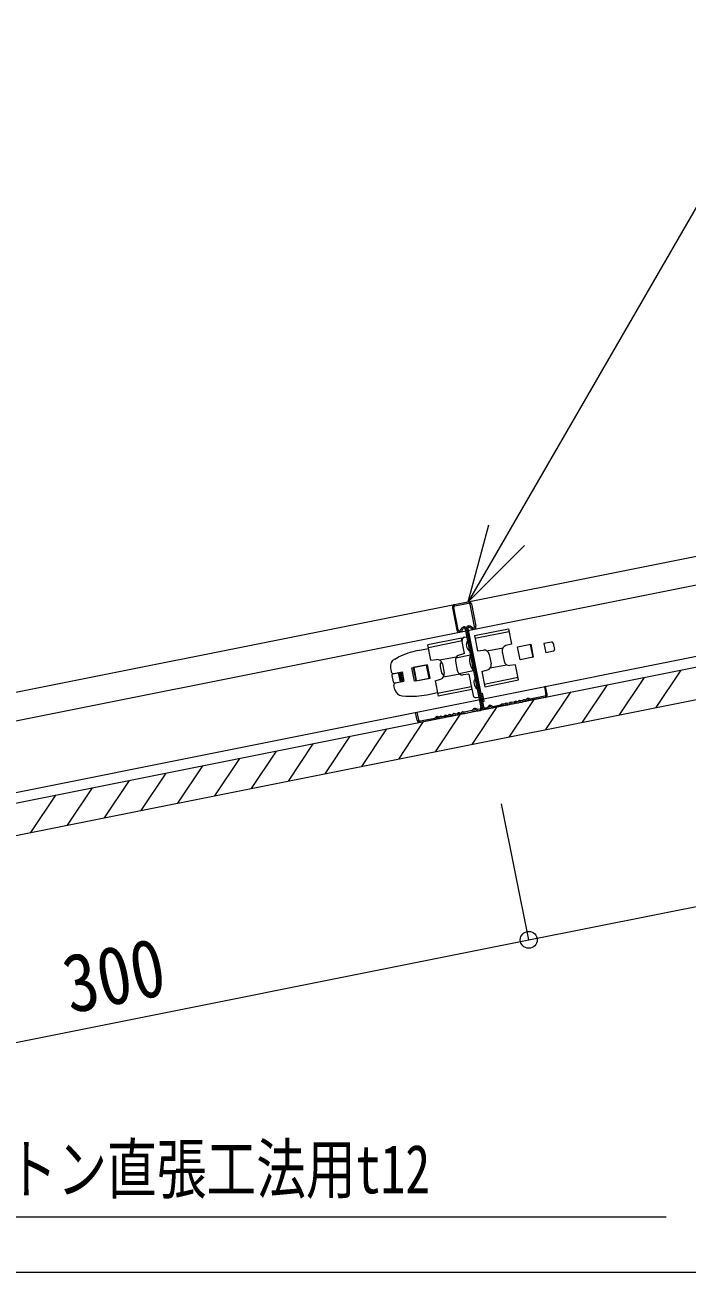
# Model space of a CAD drawing. Units: millimetres, scale not verified. Extents: x -205 to 205, y -142 to 143.
# Drawn here: x -29.36 to -4.4, y -4.62 to 42.41 of the extents above; entities that cross this region are included whole.
import ezdxf
from ezdxf.enums import TextEntityAlignment as Align

# ---------------------------------------------------------------- set-up
doc = ezdxf.new("R2010")
doc.units = ezdxf.units.MM
doc.header["$LTSCALE"] = 0.25
for name, color, linetype, lineweight in [('1-1_1-0 断面', 7, 'Continuous', 18), ('1-2_1-1 寸法', 7, 'Continuous', 18), ('1-3_1-2 文字', 7, 'Continuous', 18), ('1-4_1-3 ＤＨクロス', 7, 'Continuous', 18)]:
    doc.layers.add(name, color=color, linetype=linetype, lineweight=lineweight)
doc.styles.add('ＭＳ ゴシック', font='')
doc.styles.get('ＭＳ ゴシック').set_extended_font_data('MS Gothic')

msp = doc.modelspace()

# ---------------------------------------------------------------- linework, layer by layer
at = {"layer": '1-1_1-0 断面'}
for p, q in [((-53.6225, 7.0558), (198.7027, 57.5208)), ((-42.9686, 13.5105), (74.0492, 36.9141)), ((-42.9351, 14.5982), (66.3472, 36.4547)), ((-53.6225, 8.6875), (76.0255, 34.6171)), ((-12.9003, 19.2826), (-14.1751, 19.0276)), ((-12.786, 18.7108), (-12.9003, 19.2826)), ((-12.8056, 19.3188), (-12.7075, 19.3384)), ((-12.41, 19.3806), (-11.1353, 19.6356)), ((-12.41, 19.3806), (-12.2957, 18.8089)), ((-12.3898, 19.2795), (-11.1151, 19.5345)), ((-14.5497, 18.817), (-14.149, 18.8971)), ((-14.0607, 18.4558), (-14.1751, 19.0276)), ((-12.8801, 19.1815), (-14.1549, 18.9265)), ((-12.2957, 18.8089), (-12.0787, 18.8328)), ((-11.951, 18.8038), (-11.3371, 18.9266)), ((-10.7954, 18.9559), (-10.2951, 19.056)), ((-10.6973, 18.4657), (-10.7954, 18.9559)), ((-10.3168, 19.0517), (-10.2187, 18.5614)), ((-10.3051, 19.054), (-10.207, 18.5637)), ((-10.2951, 19.056), (-10.197, 18.5657)), ((-9.5059, 19.1374), (-9.8001, 19.0785)), ((-9.8001, 19.0785), (-9.7315, 18.7353)), ((-9.4471, 19.0981), (-9.3981, 18.853)), ((-15.4233, 18.499), (-15.291, 18.5645)), ((-14.0607, 18.4558), (-13.8438, 18.4798)), ((-13.1022, 18.5736), (-13.716, 18.4508)), ((-13.1354, 18.4183), (-13.0641, 18.0619)), ((-13.1206, 18.5419), (-12.5702, 18.652)), ((-12.786, 18.7108), (-12.9954, 18.6495)), ((-11.8606, 18.6733), (-11.7894, 18.3169)), ((-11.3703, 18.7713), (-11.2991, 18.4149)), ((-10.197, 18.5657), (-10.6973, 18.4657)), ((-9.4373, 18.7941), (-9.7315, 18.7353)), ((-15.5845, 18.1713), (-15.5532, 18.0146)), ((-15.5267, 17.8822), (-15.4777, 17.6371)), ((-15.4875, 17.941), (-15.1933, 17.9999)), ((-15.459, 17.9518), (-15.1452, 18.0146)), ((-15.2913, 17.9803), (-15.2227, 17.6371)), ((-15.2423, 17.9901), (-15.1737, 17.6469)), ((-15.1933, 17.9999), (-15.1246, 17.6567)), ((-15.1452, 18.0146), (-15.0746, 17.6616)), ((-14.7775, 18.1646), (-14.7285, 18.1744)), ((-14.6775, 17.6645), (-14.7775, 18.1646)), ((-14.1892, 18.2823), (-14.7285, 18.1744)), ((-14.7285, 18.1744), (-14.6285, 17.6743)), ((-14.2274, 18.2695), (-14.7277, 18.1695)), ((-14.7277, 18.1695), (-14.6297, 17.6792)), ((-14.706, 18.1738), (-14.6079, 17.6835)), ((-14.1294, 17.7792), (-14.2274, 18.2695)), ((-14.0892, 17.7822), (-14.1892, 18.2823)), ((-13.7077, 18.2205), (-13.6685, 18.0244)), ((-13.6257, 18.3203), (-13.5544, 17.9639)), ((-12.9738, 17.9314), (-13.5876, 17.8086)), ((-13.003, 17.9535), (-12.4526, 18.0636)), ((-12.6291, 17.9263), (-12.846, 17.9023)), ((-12.6291, 17.9263), (-12.5147, 17.3546)), ((-12.1388, 18.0244), (-11.9293, 18.0857)), ((-12.1388, 18.0244), (-12.0244, 17.4527)), ((-11.8226, 18.1616), (-11.2087, 18.2844)), ((-5.5655, 16.6672), (-4.6242, 18.0792)), ((-15.4198, 17.348), (-15.4512, 17.5047)), ((-15.4188, 17.5978), (-15.1246, 17.6567)), ((-15.3884, 17.5988), (-15.0746, 17.6616)), ((-14.6285, 17.6743), (-14.6775, 17.6645)), ((-14.6297, 17.6792), (-14.1294, 17.7792)), ((-14.6285, 17.6743), (-14.0892, 17.7822)), ((-13.9038, 17.6714), (-13.6943, 17.7327)), ((-13.9038, 17.6714), (-13.7895, 17.0996)), ((-12.5349, 17.4557), (-13.8097, 17.2007)), ((-12.5408, 17.4851), (-12.4683, 17.1223)), ((-12.0446, 17.5537), (-10.7699, 17.8087)), ((-12.0244, 17.4527), (-10.7497, 17.7076)), ((-8.339, 16.1125), (-7.3977, 17.5245)), ((-6.9523, 16.3898), (-6.0109, 17.8019)), ((-15.145, 17.1074), (-14.9977, 17.0979)), ((-14.2163, 17.15), (-13.8156, 17.2301)), ((-12.5147, 17.3546), (-13.7895, 17.0996)), ((-12.3506, 17.0438), (-12.2525, 17.0634)), ((-12.2741, 17.1713), (-12.1074, 17.2046)), ((-11.1125, 15.5578), (-10.1712, 16.9698)), ((-9.7258, 15.8351), (-8.7844, 17.2472)), ((-12.4993, 15.2804), (-11.5579, 16.6925)), ((-15.2728, 14.7257), (-14.3314, 16.1378)), ((-13.886, 15.0031), (-12.9447, 16.4151)), ((-18.0463, 14.171), (-17.1049, 15.5831)), ((-16.6595, 14.4484), (-15.7182, 15.8604)), ((-19.433, 13.8937), (-18.4917, 15.3057)), ((-22.2065, 13.339), (-21.2652, 14.751)), ((-20.8198, 13.6163), (-19.8784, 15.0284)), ((-24.98, 12.7843), (-24.0387, 14.1963)), ((-23.5933, 13.0616), (-22.6519, 14.4737)), ((-27.7535, 12.2296), (-26.8122, 13.6416)), ((-26.3668, 12.5069), (-25.4254, 13.919)), ((-29.1403, 11.9522), (-28.1989, 13.3643))]:
    msp.add_line(p, q, dxfattribs=at)
for points in [[(-53.5441, 8.2952), (75.6045, 34.125), (198.7027, 58.7446)], [(-11.1353, 19.6356), (-11.0209, 19.0638), (-11.2304, 19.0025)], [(-10.7497, 17.7076), (-10.864, 18.2793), (-11.081, 18.2554)], [(-12.2153, 16.8771), (-12.0486, 16.9105), (-12.1074, 17.2046)]]:
    msp.add_lwpolyline(points, dxfattribs=at)
for centre, radius, start, end in [((-12.786, 19.2207), 0.1, 101.30993, 191.30993), ((-13.9613, 15.8752), 3, 101.30993, 116.30993), ((-12.433, 19.0364), 0.29, 147.70711, 234.91275), ((-12.0568, 18.6341), 0.2, 11.30993, 96.30993), ((-11.1742, 18.8106), 0.2, 106.30993, 191.30993), ((-9.4961, 19.0883), 0.05, 11.30993, 101.30993), ((-9.4471, 18.8432), 0.05, 281.30993, 11.30993), ((-15.2903, 18.2301), 0.3, 116.30993, 191.30993), ((-13.8218, 18.281), 0.2, 11.30993, 96.30993), ((-13.5116, 18.2597), 0.2, 137.08667, 191.30993), ((-12.9393, 18.4576), 0.2, 106.30993, 191.30993), ((-11.999, 18.4603), 0.6025, 161.4471, 221.17277), ((-11.1029, 18.4541), 0.2, 191.30993, 276.30993), ((-15.4747, 18.0303), 0.08, 191.30993, 281.30993), ((-15.4777, 17.892), 0.05, 101.30993, 191.30993), ((-13.7505, 17.9246), 0.2, 286.30993, 11.30993), ((-13.4724, 18.0636), 0.2, 191.30993, 245.5332), ((-12.868, 18.1011), 0.2, 191.30993, 276.30993), ((-11.9855, 18.2776), 0.2, 286.30993, 11.30993), ((-15.4286, 17.6469), 0.05, 191.30993, 281.30993), ((-15.3727, 17.5204), 0.08, 101.30993, 191.30993), ((-12.1486, 17.6145), 0.29, 147.70711, 234.91275), ((-15.1257, 17.4068), 0.3, 191.30993, 266.30993), ((-14.8046, 20.0917), 3, 266.30993, 281.30993), ((-12.3702, 17.1419), 0.1, 191.30993, 281.30993)]:
    msp.add_arc(centre, radius, start, end, dxfattribs=at)
at = {"layer": '1-2_1-1 寸法'}
for p, q in [((-10.3706, 7.9085), (19.0469, 13.792)), ((-10.3706, 7.9085), (-11.3967, 13.039)), ((-39.788, 2.025), (-10.3706, 7.9085)), ((-46.5066, -4.6192), (73.4934, -4.6192))]:
    msp.add_line(p, q, dxfattribs=at)
msp.add_circle((-10.3706, 7.9085), 0.319, dxfattribs=at)
at = {"layer": '1-3_1-2 文字'}
for p, q in [((-0.5158, 41.6718), (-12.6497, 20.6553)), ((-12.6497, 20.6553), (-11.8732, 23.5531)), ((-12.6497, 20.6553), (-10.5283, 22.7766)), ((-38.6482, -2.5423), (-5.1907, -2.5423))]:
    msp.add_line(p, q, dxfattribs=at)
at = {"layer": '1-4_1-3 ＤＨクロス'}
for p, q in [((-13.2478, 20.4337), (-13.0792, 19.5904)), ((-13.0301, 19.6002), (-13.1988, 20.4435)), ((-13.1694, 20.5514), (-12.6497, 20.6553)), ((-13.1596, 20.5023), (-12.6399, 20.6063)), ((-12.4124, 19.7238), (-12.581, 20.5671)), ((-12.532, 20.5769), (-12.3633, 19.7336)), ((-12.9381, 19.5844), (-12.8799, 19.6717)), ((-12.8979, 19.5545), (-12.8383, 19.644)), ((-12.7658, 19.6296), (-12.1741, 16.6712)), ((-12.7167, 19.6394), (-12.1251, 16.681)), ((-12.6965, 19.5382), (-12.1251, 16.681)), ((-12.6677, 19.6493), (-12.076, 16.6908)), ((-12.5169, 19.6308), (-12.6063, 19.6904)), ((-12.4912, 19.6737), (-12.5786, 19.732)), ((-9.7324, 17.4655), (-9.7815, 17.4557)), ((-9.7815, 17.4557), (-9.7226, 17.1615)), ((-9.6736, 17.1713), (-9.7324, 17.4655)), ((-10.6018, 16.9347), (-10.6576, 16.9235)), ((-10.4909, 16.9569), (-10.475, 16.96)), ((-10.4623, 16.9686), (-10.4516, 16.9846)), ((-10.41, 16.9569), (-10.4207, 16.9408)), ((-10.3823, 16.9624), (-10.3662, 16.9517)), ((-10.3545, 17.004), (-10.3385, 16.9933)), ((-9.7619, 17.1027), (-10.3235, 16.9904)), ((-9.7521, 17.0536), (-10.3137, 16.9413)), ((-14.6353, 16.4849), (-14.5863, 16.4947)), ((-14.5765, 16.1907), (-14.6353, 16.4849)), ((-14.5863, 16.4947), (-14.5275, 16.2005)), ((-12.9619, 16.4627), (-12.9062, 16.4738)), ((-12.5125, 16.5525), (-12.7952, 16.496)), ((-12.7854, 16.447), (-12.5041, 16.5032)), ((-12.4853, 16.5726), (-12.4737, 16.5938)), ((-12.4298, 16.5698), (-12.4414, 16.5486)), ((-12.3697, 16.5818), (-12.3508, 16.5667)), ((-12.3195, 16.6057), (-12.3385, 16.6209)), ((-12.2133, 16.6124), (-12.2867, 16.5977)), ((-12.2769, 16.5487), (-12.2035, 16.5634)), ((-12.0172, 16.6516), (-11.9438, 16.6663)), ((-11.934, 16.6173), (-12.0074, 16.6026)), ((-11.9166, 16.6863), (-11.9049, 16.7076)), ((-11.8611, 16.6836), (-11.8727, 16.6623)), ((-11.801, 16.6956), (-11.7821, 16.6804)), ((-11.7508, 16.7195), (-11.7697, 16.7346)), ((-11.718, 16.7115), (-11.4353, 16.768)), ((-11.4255, 16.719), (-11.7068, 16.6627)), ((-11.2686, 16.8013), (-11.3243, 16.7902)), ((-11.3145, 16.7411), (-11.2588, 16.7523)), ((-11.1019, 16.8347), (-11.1576, 16.8235)), ((-11.1478, 16.7745), (-11.0921, 16.7856)), ((-10.9352, 16.868), (-10.9909, 16.8569)), ((-10.9811, 16.8078), (-10.9254, 16.819)), ((-10.7685, 16.9013), (-10.8242, 16.8902)), ((-10.8144, 16.8412), (-10.7587, 16.8523)), ((-10.6477, 16.8745), (-10.592, 16.8857)), ((-10.481, 16.9078), (-10.4652, 16.911)), ((-14.4686, 16.1613), (-13.907, 16.2736)), ((-14.4588, 16.1123), (-13.8972, 16.2246)), ((-13.8836, 16.2982), (-13.8943, 16.2822)), ((-13.842, 16.2705), (-13.8527, 16.2544)), ((-13.8143, 16.276), (-13.7982, 16.2653)), ((-13.7705, 16.3069), (-13.7866, 16.3176)), ((-13.7396, 16.3071), (-13.7555, 16.3039)), ((-13.7298, 16.2581), (-13.7457, 16.2549)), ((-13.6287, 16.3293), (-13.573, 16.3405)), ((-13.6189, 16.2803), (-13.5631, 16.2914)), ((-13.462, 16.3626), (-13.4063, 16.3738)), ((-13.3964, 16.3248), (-13.4522, 16.3136)), ((-13.2953, 16.396), (-13.2396, 16.4071)), ((-13.2297, 16.3581), (-13.2855, 16.347)), ((-13.1286, 16.4293), (-13.0729, 16.4405)), ((-13.1188, 16.3803), (-13.063, 16.3914)), ((-12.8964, 16.4248), (-12.9521, 16.4136))]:
    msp.add_line(p, q, dxfattribs=at)
for centre, radius, start, end in [((-13.1498, 20.4533), 0.1, 101.30993, 191.30993), ((-13.1498, 20.4533), 0.05, 101.30993, 191.30993), ((-12.6301, 20.5573), 0.1, 11.30993, 101.30993), ((-12.6301, 20.5573), 0.05, 11.30993, 101.30993), ((-12.9811, 19.61), 0.1, 191.30993, 326.30993), ((-12.9811, 19.61), 0.05, 191.30993, 329.1579), ((-12.805, 19.6218), 0.09, 11.30993, 146.30993), ((-12.805, 19.6218), 0.04, 11.30993, 146.30993), ((-12.6285, 19.6571), 0.09, 56.30993, 191.30993), ((-12.6285, 19.6571), 0.04, 56.30993, 191.30993), ((-12.4614, 19.714), 0.1, 236.30993, 11.30993), ((-12.4614, 19.714), 0.05, 233.46196, 11.30993), ((-10.7032, 16.8634), 0.07, 62.36749, 140.25237), ((-10.6057, 16.9543), 0.02, 281.30993, 320.25237), ((-10.5365, 16.8968), 0.07, 62.36749, 140.25237), ((-10.4948, 16.9765), 0.02, 242.36749, 281.30993), ((-10.4789, 16.9797), 0.02, 281.30993, 326.30993), ((-10.4789, 16.9797), 0.07, 281.30993, 326.30993), ((-10.3934, 16.9458), 0.07, 56.30993, 146.30993), ((-10.3934, 16.9458), 0.02, 56.30993, 146.30993), ((-10.3274, 17.01), 0.07, 236.30993, 281.30993), ((-10.3274, 17.01), 0.02, 236.30993, 281.30993), ((-9.7717, 17.1517), 0.05, 281.30993, 11.30993), ((-9.7717, 17.1517), 0.1, 281.30993, 11.30993), ((-13.0076, 16.4025), 0.07, 62.36749, 140.25237), ((-12.9658, 16.4823), 0.02, 242.36749, 281.30993), ((-12.9101, 16.4934), 0.02, 281.30993, 320.25237), ((-12.8409, 16.4359), 0.07, 62.36749, 140.25237), ((-12.7991, 16.5156), 0.02, 242.36749, 281.30993), ((-12.5204, 16.5918), 0.04, 281.30993, 331.30993), ((-12.5204, 16.5918), 0.09, 281.30993, 331.30993), ((-12.3947, 16.5506), 0.09, 51.30993, 151.30993), ((-12.3947, 16.5506), 0.04, 51.30993, 151.30993), ((-12.2945, 16.6369), 0.09, 231.30993, 281.30993), ((-12.2945, 16.6369), 0.04, 231.30993, 281.30993), ((-12.2231, 16.6614), 0.05, 281.30993, 11.30993), ((-12.2231, 16.6614), 0.1, 281.30993, 11.30993), ((-12.027, 16.7006), 0.1, 191.30993, 281.30993), ((-12.027, 16.7006), 0.05, 191.30993, 281.30993), ((-11.9517, 16.7055), 0.04, 281.30993, 331.30993), ((-11.9517, 16.7055), 0.09, 281.30993, 331.30993), ((-11.826, 16.6644), 0.09, 51.30993, 151.30993), ((-11.826, 16.6644), 0.04, 51.30993, 151.30993), ((-11.7258, 16.7507), 0.09, 231.30993, 281.30993), ((-11.7258, 16.7507), 0.04, 231.30993, 281.30993), ((-11.4392, 16.7876), 0.02, 281.30993, 320.25237), ((-11.4392, 16.7876), 0.07, 281.30993, 320.25237), ((-11.37, 16.7301), 0.07, 62.36749, 140.25237), ((-11.37, 16.7301), 0.02, 64.44003, 140.25237), ((-11.3283, 16.8098), 0.07, 242.36749, 281.30993), ((-11.3283, 16.8098), 0.02, 242.36749, 281.30993), ((-11.2725, 16.8209), 0.02, 281.30993, 320.25237), ((-11.2725, 16.8209), 0.07, 281.30993, 320.25237), ((-11.2033, 16.7634), 0.07, 62.36749, 140.25237), ((-11.2033, 16.7634), 0.02, 64.44003, 140.25237), ((-11.1616, 16.8431), 0.07, 242.36749, 281.30993), ((-11.1616, 16.8431), 0.02, 242.36749, 281.30993), ((-11.1058, 16.8543), 0.02, 281.30993, 320.25237), ((-11.1058, 16.8543), 0.07, 281.30993, 320.25237), ((-11.0366, 16.7967), 0.07, 62.36749, 140.25237), ((-11.0366, 16.7967), 0.02, 64.44003, 140.25237), ((-10.9949, 16.8765), 0.07, 242.36749, 281.30993), ((-10.9949, 16.8765), 0.02, 242.36749, 281.30993), ((-10.9391, 16.8876), 0.02, 281.30993, 320.25237), ((-10.9391, 16.8876), 0.07, 281.30993, 320.25237), ((-10.8699, 16.8301), 0.07, 62.36749, 140.25237), ((-10.8699, 16.8301), 0.02, 64.44003, 140.25237), ((-10.8282, 16.9098), 0.07, 242.36749, 281.30993), ((-10.8282, 16.9098), 0.02, 242.36749, 281.30993), ((-10.7724, 16.921), 0.02, 281.30993, 320.25237), ((-10.7724, 16.921), 0.07, 281.30993, 320.25237), ((-10.7032, 16.8634), 0.02, 64.44003, 140.25237), ((-10.6615, 16.9431), 0.07, 242.36749, 281.30993), ((-10.6615, 16.9431), 0.02, 242.36749, 281.30993), ((-10.6057, 16.9543), 0.07, 281.30993, 320.25237), ((-10.5365, 16.8968), 0.02, 62.36749, 138.17983), ((-10.4948, 16.9765), 0.07, 242.36749, 281.30993), ((-14.4785, 16.2103), 0.1, 191.30993, 281.30993), ((-14.4785, 16.2103), 0.05, 191.30993, 281.30993), ((-13.911, 16.2932), 0.02, 281.30993, 326.30993), ((-13.911, 16.2932), 0.07, 281.30993, 326.30993), ((-13.8254, 16.2594), 0.07, 56.30993, 146.30993), ((-13.8254, 16.2594), 0.02, 56.30993, 146.30993), ((-13.7594, 16.3236), 0.07, 236.30993, 281.30993), ((-13.7594, 16.3236), 0.02, 236.30993, 281.30993), ((-13.7436, 16.3267), 0.02, 281.30993, 320.25237), ((-13.7436, 16.3267), 0.07, 281.30993, 320.25237), ((-13.6744, 16.2692), 0.07, 62.36749, 140.25237), ((-13.6744, 16.2692), 0.02, 64.44003, 140.25237), ((-13.6326, 16.3489), 0.07, 242.36749, 281.30993), ((-13.6326, 16.3489), 0.02, 242.36749, 281.30993), ((-13.5769, 16.3601), 0.02, 281.30993, 320.25237), ((-13.5769, 16.3601), 0.07, 281.30993, 320.25237), ((-13.5077, 16.3025), 0.07, 62.36749, 140.25237), ((-13.5077, 16.3025), 0.02, 62.36749, 138.17983), ((-13.4659, 16.3823), 0.07, 242.36749, 281.30993), ((-13.4659, 16.3823), 0.02, 242.36749, 281.30993), ((-13.4102, 16.3934), 0.02, 281.30993, 320.25237), ((-13.4102, 16.3934), 0.07, 281.30993, 320.25237), ((-13.341, 16.3359), 0.07, 62.36749, 140.25237), ((-13.341, 16.3359), 0.02, 62.36749, 138.17983), ((-13.2992, 16.4156), 0.07, 242.36749, 281.30993), ((-13.2992, 16.4156), 0.02, 242.36749, 281.30993), ((-13.2435, 16.4267), 0.02, 281.30993, 320.25237), ((-13.2435, 16.4267), 0.07, 281.30993, 320.25237), ((-13.1743, 16.3692), 0.07, 62.36749, 140.25237), ((-13.1743, 16.3692), 0.02, 62.36749, 138.17983), ((-13.1325, 16.4489), 0.07, 242.36749, 281.30993), ((-13.1325, 16.4489), 0.02, 242.36749, 281.30993), ((-13.0768, 16.4601), 0.02, 281.30993, 320.25237), ((-13.0768, 16.4601), 0.07, 281.30993, 320.25237), ((-13.0076, 16.4025), 0.02, 62.36749, 138.17983), ((-12.9658, 16.4823), 0.07, 242.36749, 281.30993), ((-12.9101, 16.4934), 0.07, 281.30993, 320.25237), ((-12.8409, 16.4359), 0.02, 62.36749, 138.17983), ((-12.7991, 16.5156), 0.07, 242.36749, 281.30993)]:
    msp.add_arc(centre, radius, start, end, dxfattribs=at)

# ---------------------------------------------------------------- texts
at = {"layer": '1-2_1-1 寸法', "style": 'ＭＳ ゴシック', "width": 0.85}
msp.add_text('300', height=2.199, rotation=11.31, dxfattribs=at).set_placement((-27.5307, 4.4765), align=Align.BOTTOM_LEFT)
at = {"layer": '1-3_1-2 文字', "style": 'ＭＳ ゴシック', "width": 0.75}
msp.add_text('ダイロートン直張工法用t12', height=1.833, dxfattribs=at).set_placement((-37.5201, -2.1986), align=Align.BOTTOM_LEFT)

doc.saveas('drawing.dxf')
